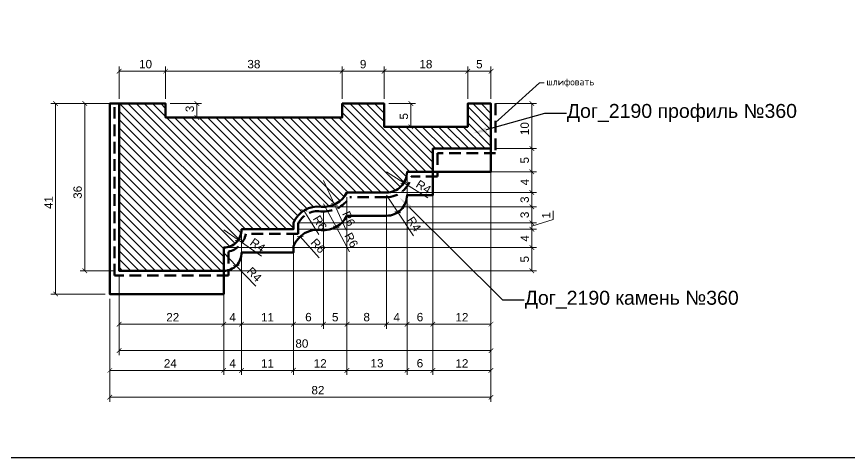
# Model space of a CAD drawing. Header units: millimetres. Extents: x 305 to 875, y -9648 to -9268.
# Drawn here: x 516.3 to 695.5, y -9648.1 to -9553.2 of the extents above; entities that cross this region are included whole.
import ezdxf
from ezdxf import colors
from ezdxf.entities.mleader import LeaderData, LeaderLine
from ezdxf.math import Vec2, Vec3

# ---------------------------------------------------------------- set-up
doc = ezdxf.new("R2010")
doc.units = ezdxf.units.MM
doc.linetypes.add('HIDDEN', pattern=[0.375, 0.25, -0.125])
doc.layers.add('Outside panel', color=7, linetype='Continuous', lineweight=18, true_color=0x7f5e57)
for name, color, linetype, lineweight in [('линия 15', 7, 'Continuous', 15), ('линия 50', 1, 'Continuous', 100), ('служебный слой РАЗМЕРЫ', 7, 'Continuous', 9)]:
    doc.layers.add(name, color=color, linetype=linetype, lineweight=lineweight)
doc.styles.get("Standard").update_dxf_attribs({"font": 'arial.ttf'})
doc.styles.add('ЕСКД профили текст', font='isocpeur.ttf')
doc.dimstyles.new('M_1', dxfattribs={"dimtxt": 1.8, "dimasz": 1, "dimexe": 1, "dimexo": 1, "dimgap": 0.6, "dimtad": 1, "dimdec": 0, "dimdsep": 46, "dimtxsty": 'Standard', "dimblk": 'ARCHTICK', "dimcen": -5, "dimclrd": 7, "dimclre": 7, "dimclrt": 7, "dimadec": 0, "dimazin": 0, "dimtfac": 1, "dimtdec": 0, "dimtmove": 0, "dimatfit": 3, "dimfxl": 1, "dimtolj": 1, "dimtzin": 0, "dimlwd": 5, "dimlwe": 5, "dimarcsym": 0})

# ---------------------------------------------------------------- blocks, each defined once
blk = doc.blocks.new('_ArchTick')
at = {"color": 0, "linetype": 'ByBlock', "const_width": 0.15}
blk.add_lwpolyline([(-0.5, -0.5), (0.5, 0.5)], dxfattribs=at)
blk = doc.blocks.new('*D44')
at = {"layer": 'Defpoints', "color": 0, "ltscale": 1000, "transparency": 16777216}
for p in [(618.38, -9586.61), (536.38, -9612.91), (618.38, -9635.13)]:
    blk.add_point(p, dxfattribs=at)
at = {"layer": 'линия 15', "color": 7, "lineweight": 5, "ltscale": 1000, "transparency": 16777216}
for p, q in [((618.38, -9587.61), (618.38, -9636.13)), ((536.38, -9613.91), (536.38, -9636.13)), ((536.38, -9635.13), (618.38, -9635.13))]:
    blk.add_line(p, q, dxfattribs=at)
at = {"layer": 'линия 15', "color": 7, "lineweight": 5, "ltscale": 1000, "transparency": 16777216, "rotation": 180}
blk.add_blockref('_ArchTick', (536.38, -9635.13), dxfattribs=at)
at = {"layer": 'линия 15', "color": 7, "lineweight": 5, "ltscale": 1000, "transparency": 16777216}
blk.add_blockref('_ArchTick', (618.38, -9635.13), dxfattribs=at)
at = {"layer": 'линия 15', "color": 7, "ltscale": 1000, "transparency": 16777216, "insert": (581.15, -9633.61), "char_height": 1.8, "attachment_point": 5}
blk.add_mtext('\\A1;82', dxfattribs=at)
blk = doc.blocks.new('*D42')
at = {"layer": 'Defpoints', "color": 0, "ltscale": 1000, "transparency": 16777216}
for p in [(600.32, -9591.61), (605.88, -9591.61), (605.88, -9629.33)]:
    blk.add_point(p, dxfattribs=at)
at = {"layer": 'линия 15', "color": 7, "lineweight": 5, "ltscale": 1000, "transparency": 16777216}
for p, q in [((600.32, -9592.61), (600.32, -9630.33)), ((605.88, -9592.61), (605.88, -9630.33)), ((600.32, -9629.33), (605.88, -9629.33))]:
    blk.add_line(p, q, dxfattribs=at)
at = {"layer": 'линия 15', "color": 7, "lineweight": 5, "ltscale": 1000, "transparency": 16777216, "rotation": 180}
blk.add_blockref('_ArchTick', (600.32, -9629.33), dxfattribs=at)
at = {"layer": 'линия 15', "color": 7, "lineweight": 5, "ltscale": 1000, "transparency": 16777216}
blk.add_blockref('_ArchTick', (605.88, -9629.33), dxfattribs=at)
at = {"layer": 'линия 15', "color": 7, "ltscale": 1000, "transparency": 16777216, "insert": (603.1, -9627.81), "char_height": 1.8, "attachment_point": 5}
blk.add_mtext('\\A1;6', dxfattribs=at)
blk = doc.blocks.new('*D41')
at = {"layer": 'Defpoints', "color": 0, "ltscale": 1000, "transparency": 16777216}
for p in [(600.32, -9591.61), (587.4, -9596.06), (600.32, -9629.33)]:
    blk.add_point(p, dxfattribs=at)
at = {"layer": 'линия 15', "color": 7, "lineweight": 5, "ltscale": 1000, "transparency": 16777216}
for p, q in [((600.32, -9592.61), (600.32, -9630.33)), ((587.4, -9597.06), (587.4, -9630.33)), ((587.4, -9629.33), (600.32, -9629.33))]:
    blk.add_line(p, q, dxfattribs=at)
at = {"layer": 'линия 15', "color": 7, "lineweight": 5, "ltscale": 1000, "transparency": 16777216, "rotation": 180}
blk.add_blockref('_ArchTick', (587.4, -9629.33), dxfattribs=at)
at = {"layer": 'линия 15', "color": 7, "lineweight": 5, "ltscale": 1000, "transparency": 16777216}
blk.add_blockref('_ArchTick', (600.32, -9629.33), dxfattribs=at)
at = {"layer": 'линия 15', "color": 7, "ltscale": 1000, "transparency": 16777216, "insert": (593.86, -9627.81), "char_height": 1.8, "attachment_point": 5}
blk.add_mtext('\\A1;13', dxfattribs=at)
blk = doc.blocks.new('*D37')
at = {"layer": 'Defpoints', "color": 0, "ltscale": 1000, "transparency": 16777216}
for p in [(536.38, -9612.91), (560.88, -9612.91), (560.88, -9629.33)]:
    blk.add_point(p, dxfattribs=at)
at = {"layer": 'линия 15', "color": 7, "lineweight": 5, "ltscale": 1000, "transparency": 16777216}
for p, q in [((536.38, -9613.91), (536.38, -9630.33)), ((560.88, -9613.91), (560.88, -9630.33)), ((536.38, -9629.33), (560.88, -9629.33))]:
    blk.add_line(p, q, dxfattribs=at)
at = {"layer": 'линия 15', "color": 7, "lineweight": 5, "ltscale": 1000, "transparency": 16777216, "rotation": 180}
blk.add_blockref('_ArchTick', (536.38, -9629.33), dxfattribs=at)
at = {"layer": 'линия 15', "color": 7, "lineweight": 5, "ltscale": 1000, "transparency": 16777216}
blk.add_blockref('_ArchTick', (560.88, -9629.33), dxfattribs=at)
at = {"layer": 'линия 15', "color": 7, "ltscale": 1000, "transparency": 16777216, "insert": (549.4, -9627.83), "char_height": 1.8, "attachment_point": 5}
blk.add_mtext('\\A1;24', dxfattribs=at)
blk = doc.blocks.new('*D36')
at = {"layer": 'Defpoints', "color": 0, "ltscale": 1000, "transparency": 16777216}
for p in [(524.72, -9571.91), (536.38, -9571.91), (536.38, -9612.91)]:
    blk.add_point(p, dxfattribs=at)
at = {"layer": 'линия 15', "color": 7, "lineweight": 5, "ltscale": 1000, "transparency": 16777216}
for p, q in [((535.38, -9571.91), (523.72, -9571.91)), ((524.72, -9612.91), (524.72, -9571.91)), ((535.38, -9612.91), (523.72, -9612.91))]:
    blk.add_line(p, q, dxfattribs=at)
for p, rotation in [((524.72, -9571.91), 90), ((524.72, -9612.91), 270)]:
    blk.add_blockref('_ArchTick', p, dxfattribs=dict(at, rotation=rotation))
at = {"layer": 'линия 15', "color": 7, "ltscale": 1000, "transparency": 16777216, "insert": (523.22, -9593.21), "char_height": 1.8, "attachment_point": 5, "rotation": 90}
blk.add_mtext('\\A1;41', dxfattribs=at)
blk = doc.blocks.new('*D35')
at = {"layer": 'Defpoints', "color": 0, "ltscale": 1000, "transparency": 16777216}
for p in [(595.88, -9591.61), (598.34, -9595.31)]:
    blk.add_point(p, dxfattribs=at)
at = {"layer": 'линия 15', "color": 7, "lineweight": 5, "ltscale": 1000, "transparency": 16777216}
for p in [(595.88, -9591.61), (601.73, -9600.38)]:
    blk.add_line(p, (598.34, -9595.31), dxfattribs=at)
at = {"layer": 'линия 15', "color": 7, "lineweight": 5, "ltscale": 1000, "transparency": 16777216, "rotation": 123.7031538601808}
blk.add_blockref('_ArchTick', (598.34, -9595.31), dxfattribs=at)
at = {"layer": 'линия 15', "color": 7, "ltscale": 1000, "transparency": 16777216, "insert": (601.84, -9597.84), "char_height": 1.8, "attachment_point": 5, "rotation": 303.7032}
blk.add_mtext('\\A1;R4', dxfattribs=at)
blk = doc.blocks.new('*D34')
at = {"layer": 'Defpoints', "color": 0, "ltscale": 1000, "transparency": 16777216}
for p in [(582.34, -9593.46), (585.06, -9598.46)]:
    blk.add_point(p, dxfattribs=at)
at = {"layer": 'линия 15', "color": 7, "lineweight": 5, "ltscale": 1000, "transparency": 16777216}
for p in [(582.34, -9593.46), (587.97, -9603.82)]:
    blk.add_line(p, (585.06, -9598.46), dxfattribs=at)
at = {"layer": 'линия 15', "color": 7, "lineweight": 5, "ltscale": 1000, "transparency": 16777216, "rotation": 118.5357591680476}
blk.add_blockref('_ArchTick', (585.06, -9598.46), dxfattribs=at)
at = {"layer": 'линия 15', "color": 7, "ltscale": 1000, "transparency": 16777216, "insert": (588.33, -9601.29), "char_height": 1.8, "attachment_point": 5, "rotation": 298.5358}
blk.add_mtext('\\A1;R6', dxfattribs=at)
blk = doc.blocks.new('*D33')
at = {"layer": 'Defpoints', "color": 0, "ltscale": 1000, "transparency": 16777216}
for p in [(577.34, -9600.52), (581.1, -9604.71)]:
    blk.add_point(p, dxfattribs=at)
at = {"layer": 'линия 15', "color": 7, "lineweight": 5, "ltscale": 1000, "transparency": 16777216}
blk.add_line((581.43, -9605.08), (577.34, -9600.52), dxfattribs=at)
at = {"layer": 'линия 15', "color": 7, "lineweight": 5, "ltscale": 1000, "transparency": 16777216, "rotation": 131.8645097653763}
blk.add_blockref('_ArchTick', (577.34, -9600.52), dxfattribs=at)
at = {"layer": 'линия 15', "color": 7, "ltscale": 1000, "transparency": 16777216, "insert": (581.19, -9602.54), "char_height": 1.8, "attachment_point": 5, "rotation": 311.8645}
blk.add_mtext('\\A1;R6', dxfattribs=at)
blk = doc.blocks.new('*D32')
at = {"layer": 'Defpoints', "color": 0, "ltscale": 1000, "transparency": 16777216}
for p in [(560.88, -9604.06), (563.56, -9606.82)]:
    blk.add_point(p, dxfattribs=at)
at = {"layer": 'линия 15', "color": 7, "lineweight": 5, "ltscale": 1000, "transparency": 16777216}
for p in [(560.88, -9604.06), (567.81, -9611.18)]:
    blk.add_line(p, (563.56, -9606.82), dxfattribs=at)
at = {"layer": 'линия 15', "color": 7, "lineweight": 5, "ltscale": 1000, "transparency": 16777216, "rotation": 134.2147594682213}
blk.add_blockref('_ArchTick', (563.56, -9606.82), dxfattribs=at)
at = {"layer": 'линия 15', "color": 7, "ltscale": 1000, "transparency": 16777216, "insert": (567.46, -9608.67), "char_height": 1.8, "attachment_point": 5, "rotation": 314.2148}
blk.add_mtext('\\A1;R4', dxfattribs=at)
blk = doc.blocks.new('*D31')
at = {"layer": 'Defpoints', "color": 0, "ltscale": 1000, "transparency": 16777216}
for p in [(560.88, -9599.06), (564.02, -9601.27)]:
    blk.add_point(p, dxfattribs=at)
at = {"layer": 'линия 15', "color": 7, "lineweight": 5, "ltscale": 1000, "transparency": 16777216}
for p in [(560.88, -9599.06), (569, -9604.78)]:
    blk.add_line(p, (564.02, -9601.27), dxfattribs=at)
at = {"layer": 'линия 15', "color": 7, "lineweight": 5, "ltscale": 1000, "transparency": 16777216, "rotation": 144.8402471322582}
blk.add_blockref('_ArchTick', (564.02, -9601.27), dxfattribs=at)
at = {"layer": 'линия 15', "color": 7, "ltscale": 1000, "transparency": 16777216, "insert": (568.19, -9602.38), "char_height": 1.8, "attachment_point": 5, "rotation": 324.8402}
blk.add_mtext('\\A1;R4', dxfattribs=at)
blk = doc.blocks.new('*D30')
at = {"layer": 'Defpoints', "color": 0, "ltscale": 1000, "transparency": 16777216}
for p in [(578.15, -9594.91), (581.1, -9599.71)]:
    blk.add_point(p, dxfattribs=at)
at = {"layer": 'линия 15', "color": 7, "lineweight": 5, "ltscale": 1000, "transparency": 16777216}
blk.add_line((581.36, -9600.13), (578.15, -9594.91), dxfattribs=at)
at = {"layer": 'линия 15', "color": 7, "lineweight": 5, "ltscale": 1000, "transparency": 16777216, "rotation": 121.5177570222338}
blk.add_blockref('_ArchTick', (578.15, -9594.91), dxfattribs=at)
at = {"layer": 'линия 15', "color": 7, "ltscale": 1000, "transparency": 16777216, "insert": (581.58, -9597.59), "char_height": 1.8, "attachment_point": 5, "rotation": 301.5178}
blk.add_mtext('\\A1;R6', dxfattribs=at)
blk = doc.blocks.new('*D29')
at = {"layer": 'Defpoints', "color": 0, "ltscale": 1000, "transparency": 16777216}
for p in [(582.34, -9588.46), (584.7, -9593.63)]:
    blk.add_point(p, dxfattribs=at)
at = {"layer": 'линия 15', "color": 7, "lineweight": 5, "ltscale": 1000, "transparency": 16777216}
for p in [(582.34, -9588.46), (587.23, -9599.19)]:
    blk.add_line(p, (584.7, -9593.63), dxfattribs=at)
at = {"layer": 'линия 15', "color": 7, "lineweight": 5, "ltscale": 1000, "transparency": 16777216, "rotation": 114.5246545979507}
blk.add_blockref('_ArchTick', (584.7, -9593.63), dxfattribs=at)
at = {"layer": 'линия 15', "color": 7, "ltscale": 1000, "transparency": 16777216, "insert": (587.76, -9596.69), "char_height": 1.8, "attachment_point": 5, "rotation": 294.5247}
blk.add_mtext('\\A1;R6', dxfattribs=at)
blk = doc.blocks.new('*D28')
at = {"layer": 'Defpoints', "color": 0, "ltscale": 1000, "transparency": 16777216}
for p in [(595.88, -9586.61), (599.65, -9588.97)]:
    blk.add_point(p, dxfattribs=at)
at = {"layer": 'линия 15', "color": 7, "lineweight": 5, "ltscale": 1000, "transparency": 16777216}
for p in [(595.88, -9586.61), (604.82, -9592.2)]:
    blk.add_line(p, (599.65, -9588.97), dxfattribs=at)
at = {"layer": 'линия 15', "color": 7, "lineweight": 5, "ltscale": 1000, "transparency": 16777216, "rotation": 147.984641309986}
blk.add_blockref('_ArchTick', (599.65, -9588.97), dxfattribs=at)
at = {"layer": 'линия 15', "color": 7, "ltscale": 1000, "transparency": 16777216, "insert": (603.88, -9589.84), "char_height": 1.8, "attachment_point": 5, "rotation": 327.9846}
blk.add_mtext('\\A1;R4', dxfattribs=at)
blk = doc.blocks.new('*D27')
at = {"layer": 'Defpoints', "color": 0, "ltscale": 1000, "transparency": 16777216}
for p in [(618.38, -9581.61), (538.38, -9607.91), (618.38, -9625.09)]:
    blk.add_point(p, dxfattribs=at)
at = {"layer": 'линия 15', "color": 7, "lineweight": 5, "ltscale": 1000, "transparency": 16777216}
for p, q in [((618.38, -9582.61), (618.38, -9626.09)), ((538.38, -9608.91), (538.38, -9626.09)), ((538.38, -9625.09), (618.38, -9625.09))]:
    blk.add_line(p, q, dxfattribs=at)
at = {"layer": 'линия 15', "color": 7, "lineweight": 5, "ltscale": 1000, "transparency": 16777216, "rotation": 180}
blk.add_blockref('_ArchTick', (538.38, -9625.09), dxfattribs=at)
at = {"layer": 'линия 15', "color": 7, "lineweight": 5, "ltscale": 1000, "transparency": 16777216}
blk.add_blockref('_ArchTick', (618.38, -9625.09), dxfattribs=at)
at = {"layer": 'линия 15', "color": 7, "ltscale": 1000, "transparency": 16777216, "insert": (577.7, -9623.57), "char_height": 1.8, "attachment_point": 5}
blk.add_mtext('\\A1;80', dxfattribs=at)
blk = doc.blocks.new('*D25')
at = {"layer": 'Defpoints', "color": 0, "ltscale": 1000, "transparency": 16777216}
for p in [(600.32, -9586.61), (605.88, -9586.61), (605.88, -9619.4)]:
    blk.add_point(p, dxfattribs=at)
at = {"layer": 'линия 15', "color": 7, "lineweight": 5, "ltscale": 1000, "transparency": 16777216}
for p, q in [((600.32, -9587.61), (600.32, -9620.4)), ((605.88, -9587.61), (605.88, -9620.4)), ((600.32, -9619.4), (605.88, -9619.4))]:
    blk.add_line(p, q, dxfattribs=at)
at = {"layer": 'линия 15', "color": 7, "lineweight": 5, "ltscale": 1000, "transparency": 16777216, "rotation": 180}
blk.add_blockref('_ArchTick', (600.32, -9619.4), dxfattribs=at)
at = {"layer": 'линия 15', "color": 7, "lineweight": 5, "ltscale": 1000, "transparency": 16777216}
blk.add_blockref('_ArchTick', (605.88, -9619.4), dxfattribs=at)
at = {"layer": 'линия 15', "color": 7, "ltscale": 1000, "transparency": 16777216, "insert": (603.1, -9617.88), "char_height": 1.8, "attachment_point": 5}
blk.add_mtext('\\A1;6', dxfattribs=at)
blk = doc.blocks.new('*D23')
at = {"layer": 'Defpoints', "color": 0, "ltscale": 1000, "transparency": 16777216}
for p in [(587.4, -9591.06), (595.88, -9591.06), (595.88, -9619.4)]:
    blk.add_point(p, dxfattribs=at)
at = {"layer": 'линия 15', "color": 7, "lineweight": 5, "ltscale": 1000, "transparency": 16777216}
for p, q in [((587.4, -9592.06), (587.4, -9620.4)), ((595.88, -9592.06), (595.88, -9620.4)), ((587.4, -9619.4), (595.88, -9619.4))]:
    blk.add_line(p, q, dxfattribs=at)
at = {"layer": 'линия 15', "color": 7, "lineweight": 5, "ltscale": 1000, "transparency": 16777216, "rotation": 180}
blk.add_blockref('_ArchTick', (587.4, -9619.4), dxfattribs=at)
at = {"layer": 'линия 15', "color": 7, "lineweight": 5, "ltscale": 1000, "transparency": 16777216}
blk.add_blockref('_ArchTick', (595.88, -9619.4), dxfattribs=at)
at = {"layer": 'линия 15', "color": 7, "ltscale": 1000, "transparency": 16777216, "insert": (591.64, -9617.88), "char_height": 1.8, "attachment_point": 5}
blk.add_mtext('\\A1;8', dxfattribs=at)
blk = doc.blocks.new('*D21')
at = {"layer": 'Defpoints', "color": 0, "ltscale": 1000, "transparency": 16777216}
for p in [(582.34, -9594.15), (575.88, -9598.97), (582.34, -9619.4)]:
    blk.add_point(p, dxfattribs=at)
at = {"layer": 'линия 15', "color": 7, "lineweight": 5, "ltscale": 1000, "transparency": 16777216}
for p, q in [((582.34, -9595.15), (582.34, -9620.4)), ((575.88, -9599.97), (575.88, -9620.4)), ((575.88, -9619.4), (582.34, -9619.4))]:
    blk.add_line(p, q, dxfattribs=at)
at = {"layer": 'линия 15', "color": 7, "lineweight": 5, "ltscale": 1000, "transparency": 16777216, "rotation": 180}
blk.add_blockref('_ArchTick', (575.88, -9619.4), dxfattribs=at)
at = {"layer": 'линия 15', "color": 7, "lineweight": 5, "ltscale": 1000, "transparency": 16777216}
blk.add_blockref('_ArchTick', (582.34, -9619.4), dxfattribs=at)
at = {"layer": 'линия 15', "color": 7, "ltscale": 1000, "transparency": 16777216, "insert": (579.11, -9617.88), "char_height": 1.8, "attachment_point": 5}
blk.add_mtext('\\A1;6', dxfattribs=at)
blk = doc.blocks.new('*D18')
at = {"layer": 'Defpoints', "color": 0, "ltscale": 1000, "transparency": 16777216}
for p in [(538.38, -9607.91), (560.88, -9607.91), (560.88, -9619.4)]:
    blk.add_point(p, dxfattribs=at)
at = {"layer": 'линия 15', "color": 7, "lineweight": 5, "ltscale": 1000, "transparency": 16777216}
for p, q in [((538.38, -9608.91), (538.38, -9620.4)), ((560.88, -9608.91), (560.88, -9620.4)), ((538.38, -9619.4), (560.88, -9619.4))]:
    blk.add_line(p, q, dxfattribs=at)
at = {"layer": 'линия 15', "color": 7, "lineweight": 5, "ltscale": 1000, "transparency": 16777216, "rotation": 180}
blk.add_blockref('_ArchTick', (538.38, -9619.4), dxfattribs=at)
at = {"layer": 'линия 15', "color": 7, "lineweight": 5, "ltscale": 1000, "transparency": 16777216}
blk.add_blockref('_ArchTick', (560.88, -9619.4), dxfattribs=at)
at = {"layer": 'линия 15', "color": 7, "ltscale": 1000, "transparency": 16777216, "insert": (549.92, -9617.9), "char_height": 1.8, "attachment_point": 5}
blk.add_mtext('\\A1;22', dxfattribs=at)
blk = doc.blocks.new('*D17')
at = {"layer": 'Defpoints', "color": 0, "ltscale": 1000, "transparency": 16777216}
for p in [(560.88, -9602.91), (560.88, -9607.91), (627.16, -9607.91)]:
    blk.add_point(p, dxfattribs=at)
at = {"layer": 'линия 15', "color": 7, "lineweight": 5, "ltscale": 1000, "transparency": 16777216}
for p, q in [((561.88, -9602.91), (628.16, -9602.91)), ((627.16, -9602.91), (627.16, -9607.91)), ((561.88, -9607.91), (628.16, -9607.91))]:
    blk.add_line(p, q, dxfattribs=at)
for p, rotation in [((627.16, -9602.91), 90), ((627.16, -9607.91), 270)]:
    blk.add_blockref('_ArchTick', p, dxfattribs=dict(at, rotation=rotation))
at = {"layer": 'линия 15', "color": 7, "ltscale": 1000, "transparency": 16777216, "insert": (625.64, -9605.41), "char_height": 1.8, "attachment_point": 5, "rotation": 90}
blk.add_mtext('\\A1;5', dxfattribs=at)
blk = doc.blocks.new('*D16')
at = {"layer": 'Defpoints', "color": 0, "ltscale": 1000, "transparency": 16777216}
for p in [(575.88, -9598.97), (560.88, -9602.91), (627.16, -9602.91)]:
    blk.add_point(p, dxfattribs=at)
at = {"layer": 'линия 15', "color": 7, "lineweight": 5, "ltscale": 1000, "transparency": 16777216}
for p, q in [((576.88, -9598.97), (628.16, -9598.97)), ((627.16, -9598.97), (627.16, -9602.91)), ((561.88, -9602.91), (628.16, -9602.91))]:
    blk.add_line(p, q, dxfattribs=at)
for p, rotation in [((627.16, -9598.97), 90), ((627.16, -9602.91), 270)]:
    blk.add_blockref('_ArchTick', p, dxfattribs=dict(at, rotation=rotation))
at = {"layer": 'линия 15', "color": 7, "ltscale": 1000, "transparency": 16777216, "insert": (625.66, -9600.94), "char_height": 1.8, "attachment_point": 5, "rotation": 90}
blk.add_mtext('\\A1;4', dxfattribs=at)
blk = doc.blocks.new('*D15')
at = {"layer": 'Defpoints', "color": 0, "ltscale": 1000, "transparency": 16777216}
for p in [(575.88, -9597.59), (575.88, -9598.97), (627.16, -9598.97)]:
    blk.add_point(p, dxfattribs=at)
at = {"layer": 'линия 15', "color": 7, "lineweight": 5, "ltscale": 1000, "transparency": 16777216}
for p, q in [((631.77, -9596.9), (631.77, -9595.03)), ((576.88, -9597.59), (628.16, -9597.59)), ((627.16, -9598.28), (631.77, -9596.9)), ((627.16, -9597.59), (627.16, -9598.97)), ((576.88, -9598.97), (628.16, -9598.97))]:
    blk.add_line(p, q, dxfattribs=at)
for p, rotation in [((627.16, -9597.59), 90), ((627.16, -9598.97), 270)]:
    blk.add_blockref('_ArchTick', p, dxfattribs=dict(at, rotation=rotation))
at = {"layer": 'линия 15', "color": 7, "ltscale": 1000, "transparency": 16777216, "insert": (630.26, -9595.97), "char_height": 1.8, "attachment_point": 5, "rotation": 90}
blk.add_mtext('\\A1;1', dxfattribs=at)
blk = doc.blocks.new('*D14')
at = {"layer": 'Defpoints', "color": 0, "ltscale": 1000, "transparency": 16777216}
for p in [(582.34, -9594.15), (575.88, -9597.59), (627.16, -9597.59)]:
    blk.add_point(p, dxfattribs=at)
at = {"layer": 'линия 15', "color": 7, "lineweight": 5, "ltscale": 1000, "transparency": 16777216}
for p, q in [((583.34, -9594.15), (628.16, -9594.15)), ((627.16, -9594.15), (627.16, -9597.59)), ((576.88, -9597.59), (628.16, -9597.59))]:
    blk.add_line(p, q, dxfattribs=at)
for p, rotation in [((627.16, -9594.15), 90), ((627.16, -9597.59), 270)]:
    blk.add_blockref('_ArchTick', p, dxfattribs=dict(at, rotation=rotation))
at = {"layer": 'линия 15', "color": 7, "ltscale": 1000, "transparency": 16777216, "insert": (625.64, -9595.87), "char_height": 1.8, "attachment_point": 5, "rotation": 90}
blk.add_mtext('\\A1;3', dxfattribs=at)
blk = doc.blocks.new('*D13')
at = {"layer": 'Defpoints', "color": 0, "ltscale": 1000, "transparency": 16777216}
for p in [(595.88, -9591.06), (582.34, -9594.15), (627.16, -9594.15)]:
    blk.add_point(p, dxfattribs=at)
at = {"layer": 'линия 15', "color": 7, "lineweight": 5, "ltscale": 1000, "transparency": 16777216}
for p, q in [((596.88, -9591.06), (628.16, -9591.06)), ((627.16, -9591.06), (627.16, -9594.15)), ((583.34, -9594.15), (628.16, -9594.15))]:
    blk.add_line(p, q, dxfattribs=at)
for p, rotation in [((627.16, -9591.06), 90), ((627.16, -9594.15), 270)]:
    blk.add_blockref('_ArchTick', p, dxfattribs=dict(at, rotation=rotation))
at = {"layer": 'линия 15', "color": 7, "ltscale": 1000, "transparency": 16777216, "insert": (625.64, -9592.6), "char_height": 1.8, "attachment_point": 5, "rotation": 90}
blk.add_mtext('\\A1;3', dxfattribs=at)
blk = doc.blocks.new('*D12')
at = {"layer": 'Defpoints', "color": 0, "ltscale": 1000, "transparency": 16777216}
for p in [(605.88, -9586.61), (595.88, -9591.06), (627.16, -9591.06)]:
    blk.add_point(p, dxfattribs=at)
at = {"layer": 'линия 15', "color": 7, "lineweight": 5, "ltscale": 1000, "transparency": 16777216}
for p, q in [((606.88, -9586.61), (628.16, -9586.61)), ((627.16, -9586.61), (627.16, -9591.06)), ((596.88, -9591.06), (628.16, -9591.06))]:
    blk.add_line(p, q, dxfattribs=at)
for p, rotation in [((627.16, -9586.61), 90), ((627.16, -9591.06), 270)]:
    blk.add_blockref('_ArchTick', p, dxfattribs=dict(at, rotation=rotation))
at = {"layer": 'линия 15', "color": 7, "ltscale": 1000, "transparency": 16777216, "insert": (625.66, -9588.83), "char_height": 1.8, "attachment_point": 5, "rotation": 90}
blk.add_mtext('\\A1;4', dxfattribs=at)
blk = doc.blocks.new('*D11')
at = {"layer": 'Defpoints', "color": 0, "ltscale": 1000, "transparency": 16777216}
for p in [(618.38, -9581.61), (605.88, -9586.61), (627.16, -9586.61)]:
    blk.add_point(p, dxfattribs=at)
at = {"layer": 'линия 15', "color": 7, "lineweight": 5, "ltscale": 1000, "transparency": 16777216}
for p, q in [((619.38, -9581.61), (628.16, -9581.61)), ((627.16, -9581.61), (627.16, -9586.61)), ((606.88, -9586.61), (628.16, -9586.61))]:
    blk.add_line(p, q, dxfattribs=at)
for p, rotation in [((627.16, -9581.61), 90), ((627.16, -9586.61), 270)]:
    blk.add_blockref('_ArchTick', p, dxfattribs=dict(at, rotation=rotation))
at = {"layer": 'линия 15', "color": 7, "ltscale": 1000, "transparency": 16777216, "insert": (625.64, -9584.11), "char_height": 1.8, "attachment_point": 5, "rotation": 90}
blk.add_mtext('\\A1;5', dxfattribs=at)
blk = doc.blocks.new('*D10')
at = {"layer": 'Defpoints', "color": 0, "ltscale": 1000, "transparency": 16777216}
for p in [(618.38, -9571.91), (618.38, -9581.61), (627.16, -9581.61)]:
    blk.add_point(p, dxfattribs=at)
at = {"layer": 'линия 15', "color": 7, "lineweight": 5, "ltscale": 1000, "transparency": 16777216}
for p, q in [((619.38, -9571.91), (628.16, -9571.91)), ((627.16, -9571.91), (627.16, -9581.61)), ((619.38, -9581.61), (628.16, -9581.61))]:
    blk.add_line(p, q, dxfattribs=at)
for p, rotation in [((627.16, -9571.91), 90), ((627.16, -9581.61), 270)]:
    blk.add_blockref('_ArchTick', p, dxfattribs=dict(at, rotation=rotation))
at = {"layer": 'линия 15', "color": 7, "ltscale": 1000, "transparency": 16777216, "insert": (625.64, -9577.31), "char_height": 1.8, "attachment_point": 5, "rotation": 90}
blk.add_mtext('\\A1;10', dxfattribs=at)
blk = doc.blocks.new('*D9')
at = {"layer": 'Defpoints', "color": 0, "ltscale": 1000, "transparency": 16777216}
for p in [(548.38, -9571.91), (548.38, -9574.91), (555.11, -9574.91)]:
    blk.add_point(p, dxfattribs=at)
at = {"layer": 'линия 15', "color": 7, "lineweight": 5, "ltscale": 1000, "transparency": 16777216}
for p, q in [((549.38, -9571.91), (556.11, -9571.91)), ((555.11, -9571.91), (555.11, -9574.91)), ((549.38, -9574.91), (556.11, -9574.91))]:
    blk.add_line(p, q, dxfattribs=at)
for p, rotation in [((555.11, -9571.91), 90), ((555.11, -9574.91), 270)]:
    blk.add_blockref('_ArchTick', p, dxfattribs=dict(at, rotation=rotation))
at = {"layer": 'линия 15', "color": 7, "ltscale": 1000, "transparency": 16777216, "insert": (553.59, -9573.06), "char_height": 1.8, "attachment_point": 5, "rotation": 90}
blk.add_mtext('\\A1;3', dxfattribs=at)
blk = doc.blocks.new('*D8')
at = {"layer": 'Defpoints', "color": 0, "ltscale": 1000, "transparency": 16777216}
for p in [(595.38, -9571.91), (595.38, -9576.91), (601.15, -9576.91)]:
    blk.add_point(p, dxfattribs=at)
at = {"layer": 'линия 15', "color": 7, "lineweight": 5, "ltscale": 1000, "transparency": 16777216}
for p, q in [((596.38, -9571.91), (602.15, -9571.91)), ((601.15, -9571.91), (601.15, -9576.91)), ((596.38, -9576.91), (602.15, -9576.91))]:
    blk.add_line(p, q, dxfattribs=at)
for p, rotation in [((601.15, -9571.91), 90), ((601.15, -9576.91), 270)]:
    blk.add_blockref('_ArchTick', p, dxfattribs=dict(at, rotation=rotation))
at = {"layer": 'линия 15', "color": 7, "ltscale": 1000, "transparency": 16777216, "insert": (599.64, -9574.66), "char_height": 1.8, "attachment_point": 5, "rotation": 90}
blk.add_mtext('\\A1;5', dxfattribs=at)
blk = doc.blocks.new('*D7')
at = {"layer": 'Defpoints', "color": 0, "ltscale": 1000, "transparency": 16777216}
for p in [(618.38, -9564.96), (613.38, -9571.91), (618.38, -9571.91)]:
    blk.add_point(p, dxfattribs=at)
at = {"layer": 'линия 15', "color": 7, "lineweight": 5, "ltscale": 1000, "transparency": 16777216}
for p, q in [((613.38, -9570.91), (613.38, -9563.96)), ((618.38, -9570.91), (618.38, -9563.96)), ((613.38, -9564.96), (618.38, -9564.96))]:
    blk.add_line(p, q, dxfattribs=at)
at = {"layer": 'линия 15', "color": 7, "lineweight": 5, "ltscale": 1000, "transparency": 16777216, "rotation": 180}
blk.add_blockref('_ArchTick', (613.38, -9564.96), dxfattribs=at)
at = {"layer": 'линия 15', "color": 7, "lineweight": 5, "ltscale": 1000, "transparency": 16777216}
blk.add_blockref('_ArchTick', (618.38, -9564.96), dxfattribs=at)
at = {"layer": 'линия 15', "color": 7, "ltscale": 1000, "transparency": 16777216, "insert": (615.88, -9563.44), "char_height": 1.8, "attachment_point": 5}
blk.add_mtext('\\A1;5', dxfattribs=at)
blk = doc.blocks.new('*D6')
at = {"layer": 'Defpoints', "color": 0, "ltscale": 1000, "transparency": 16777216}
for p in [(613.38, -9564.96), (595.38, -9571.91), (613.38, -9571.91)]:
    blk.add_point(p, dxfattribs=at)
at = {"layer": 'линия 15', "color": 7, "lineweight": 5, "ltscale": 1000, "transparency": 16777216}
for p, q in [((595.38, -9570.91), (595.38, -9563.96)), ((613.38, -9570.91), (613.38, -9563.96)), ((595.38, -9564.96), (613.38, -9564.96))]:
    blk.add_line(p, q, dxfattribs=at)
at = {"layer": 'линия 15', "color": 7, "lineweight": 5, "ltscale": 1000, "transparency": 16777216, "rotation": 180}
blk.add_blockref('_ArchTick', (595.38, -9564.96), dxfattribs=at)
at = {"layer": 'линия 15', "color": 7, "lineweight": 5, "ltscale": 1000, "transparency": 16777216}
blk.add_blockref('_ArchTick', (613.38, -9564.96), dxfattribs=at)
at = {"layer": 'линия 15', "color": 7, "ltscale": 1000, "transparency": 16777216, "insert": (604.38, -9563.44), "char_height": 1.8, "attachment_point": 5}
blk.add_mtext('\\A1;18', dxfattribs=at)
blk = doc.blocks.new('*D5')
at = {"layer": 'Defpoints', "color": 0, "ltscale": 1000, "transparency": 16777216}
for p in [(595.38, -9564.96), (586.38, -9571.91), (595.38, -9571.91)]:
    blk.add_point(p, dxfattribs=at)
at = {"layer": 'линия 15', "color": 7, "lineweight": 5, "ltscale": 1000, "transparency": 16777216}
for p, q in [((586.38, -9570.91), (586.38, -9563.96)), ((595.38, -9570.91), (595.38, -9563.96)), ((586.38, -9564.96), (595.38, -9564.96))]:
    blk.add_line(p, q, dxfattribs=at)
at = {"layer": 'линия 15', "color": 7, "lineweight": 5, "ltscale": 1000, "transparency": 16777216, "rotation": 180}
blk.add_blockref('_ArchTick', (586.38, -9564.96), dxfattribs=at)
at = {"layer": 'линия 15', "color": 7, "lineweight": 5, "ltscale": 1000, "transparency": 16777216}
blk.add_blockref('_ArchTick', (595.38, -9564.96), dxfattribs=at)
at = {"layer": 'линия 15', "color": 7, "ltscale": 1000, "transparency": 16777216, "insert": (590.88, -9563.44), "char_height": 1.8, "attachment_point": 5}
blk.add_mtext('\\A1;9', dxfattribs=at)
blk = doc.blocks.new('*D4')
at = {"layer": 'Defpoints', "color": 0, "ltscale": 1000, "transparency": 16777216}
for p in [(586.38, -9564.96), (548.38, -9571.91), (586.38, -9571.91)]:
    blk.add_point(p, dxfattribs=at)
at = {"layer": 'линия 15', "color": 7, "lineweight": 5, "ltscale": 1000, "transparency": 16777216}
for p, q in [((548.38, -9570.91), (548.38, -9563.96)), ((586.38, -9570.91), (586.38, -9563.96)), ((548.38, -9564.96), (586.38, -9564.96))]:
    blk.add_line(p, q, dxfattribs=at)
at = {"layer": 'линия 15', "color": 7, "lineweight": 5, "ltscale": 1000, "transparency": 16777216, "rotation": 180}
blk.add_blockref('_ArchTick', (548.38, -9564.96), dxfattribs=at)
at = {"layer": 'линия 15', "color": 7, "lineweight": 5, "ltscale": 1000, "transparency": 16777216}
blk.add_blockref('_ArchTick', (586.38, -9564.96), dxfattribs=at)
at = {"layer": 'линия 15', "color": 7, "ltscale": 1000, "transparency": 16777216, "insert": (567.38, -9563.44), "char_height": 1.8, "attachment_point": 5}
blk.add_mtext('\\A1;38', dxfattribs=at)
blk = doc.blocks.new('*D3')
at = {"layer": 'Defpoints', "color": 0, "ltscale": 1000, "transparency": 16777216}
for p in [(548.38, -9564.96), (538.38, -9571.91), (548.38, -9571.91)]:
    blk.add_point(p, dxfattribs=at)
at = {"layer": 'линия 15', "color": 7, "lineweight": 5, "ltscale": 1000, "transparency": 16777216}
for p, q in [((538.38, -9570.91), (538.38, -9563.96)), ((548.38, -9570.91), (548.38, -9563.96)), ((538.38, -9564.96), (548.38, -9564.96))]:
    blk.add_line(p, q, dxfattribs=at)
at = {"layer": 'линия 15', "color": 7, "lineweight": 5, "ltscale": 1000, "transparency": 16777216, "rotation": 180}
blk.add_blockref('_ArchTick', (538.38, -9564.96), dxfattribs=at)
at = {"layer": 'линия 15', "color": 7, "lineweight": 5, "ltscale": 1000, "transparency": 16777216}
blk.add_blockref('_ArchTick', (548.38, -9564.96), dxfattribs=at)
at = {"layer": 'линия 15', "color": 7, "ltscale": 1000, "transparency": 16777216, "insert": (544.07, -9563.44), "char_height": 1.8, "attachment_point": 5}
blk.add_mtext('\\A1;10', dxfattribs=at)
blk = doc.blocks.new('*D2')
at = {"layer": 'Defpoints', "color": 0, "ltscale": 1000, "transparency": 16777216}
for p in [(538.38, -9571.91), (530.98, -9607.91), (538.38, -9607.91)]:
    blk.add_point(p, dxfattribs=at)
at = {"layer": 'линия 15', "color": 7, "lineweight": 5, "ltscale": 1000, "transparency": 16777216}
for p, q in [((537.38, -9571.91), (529.98, -9571.91)), ((530.98, -9571.91), (530.98, -9607.91)), ((537.38, -9607.91), (529.98, -9607.91))]:
    blk.add_line(p, q, dxfattribs=at)
for p, rotation in [((530.98, -9571.91), 90), ((530.98, -9607.91), 270)]:
    blk.add_blockref('_ArchTick', p, dxfattribs=dict(at, rotation=rotation))
at = {"layer": 'линия 15', "color": 7, "ltscale": 1000, "transparency": 16777216, "insert": (529.46, -9591.02), "char_height": 1.8, "attachment_point": 5, "rotation": 90}
blk.add_mtext('\\A1;36', dxfattribs=at)

msp = doc.modelspace()

# ---------------------------------------------------------------- hatches: boundary and pattern name
at = {"layer": 'Outside panel', "ltscale": 1000}
h = msp.add_hatch(dxfattribs=at)
h.set_pattern_fill('ANSI31', color=256, scale=10, angle=90)
h.set_pattern_definition([(135, (-308411.4393, 88124.5593), (-0.8838834765, -0.8838834765), [])])
h.paths.add_polyline_path([(575.88, -9597.59), (575.88, -9598.97), (564.72, -9598.97, -0.421412), (560.88, -9602.91), (560.88, -9607.91), (538.38, -9607.91), (538.38, -9571.91), (548.38, -9571.91), (548.38, -9574.91), (586.38, -9574.91), (586.38, -9571.91), (595.38, -9571.91), (595.38, -9576.91), (613.38, -9576.91), (613.38, -9571.91), (618.38, -9571.91), (618.38, -9581.61), (605.88, -9581.61), (605.88, -9586.61), (600.32, -9586.61, -0.414214), (595.88, -9591.06), (587.4, -9591.06, -0.304517), (581.86, -9594.13, 0.342596)])

# ---------------------------------------------------------------- linework, layer by layer
at = {"color": 6, "ltscale": 1000}
msp.add_lwpolyline([(304.62, -9648.05), (874.62, -9648.05), (874.62, -9268.05), (304.62, -9268.05)], close=True, dxfattribs=at)
at = {"layer": 'линия 50', "color": 7}
for points in [[(575.88, -9602.59), (575.88, -9603.97), (564.72, -9603.97, -0.421412), (560.88, -9607.91), (560.88, -9612.91), (536.38, -9612.91), (536.38, -9571.91), (548.38, -9571.91), (548.38, -9574.91), (586.38, -9574.91), (586.38, -9571.91), (595.38, -9571.91), (595.38, -9576.91), (613.38, -9576.91), (613.38, -9571.91), (618.38, -9571.91), (618.38, -9586.61), (605.88, -9586.61), (605.88, -9591.61), (600.32, -9591.61, -0.414214), (595.88, -9596.06), (587.4, -9596.06, -0.304517), (581.86, -9599.13, 0.342596)], [(575.88, -9597.59), (575.88, -9598.97), (564.72, -9598.97, -0.421412), (560.88, -9602.91), (560.88, -9607.91), (538.38, -9607.91), (538.38, -9571.91), (548.38, -9571.91), (548.38, -9574.91), (586.38, -9574.91), (586.38, -9571.91), (595.38, -9571.91), (595.38, -9576.91), (613.38, -9576.91), (613.38, -9571.91), (618.38, -9571.91), (618.38, -9581.61), (605.88, -9581.61), (605.88, -9586.61), (600.32, -9586.61, -0.414214), (595.88, -9591.06), (587.4, -9591.06, -0.304517), (581.86, -9594.13, 0.342596)]]:
    msp.add_lwpolyline(points, format="xyb", close=True, dxfattribs=at)
at = {"layer": 'линия 50', "color": 1, "linetype": 'HIDDEN', "ltscale": 10, "true_color": 0xff0909}
msp.add_lwpolyline([(619.38, -9571.91), (619.38, -9582.61), (606.88, -9582.61), (606.88, -9587.61), (601.23, -9587.61, -0.361117), (595.88, -9592.06), (587.98, -9592.06, -0.28015), (581.75, -9595.12, 0.332793), (576.88, -9597.8), (576.88, -9599.97), (565.64, -9599.97, -0.302467), (561.88, -9603.8), (561.88, -9608.91), (537.38, -9608.91), (537.38, -9571.91)], format="xyb", dxfattribs=at)

# ---------------------------------------------------------------- dimensions: what is measured, and where the dimension line sits
at = {"layer": 'линия 15', "color": 7, "ltscale": 1000}
for base, p1, p2, picture, middle in [((548.38, -9564.96), (538.38, -9571.91), (548.38, -9571.91), '*D3', (544.07, -9564.96)), ((618.38, -9625.09), (538.38, -9607.91), (618.38, -9581.61), '*D27', (577.7, -9625.09)), ((618.38, -9635.13), (536.38, -9612.91), (618.38, -9586.61), '*D44', (581.15, -9635.13)), ((560.8771404, -9619.39978855), (538.3771404, -9607.90547349), (560.8771404, -9607.90547349), '*D18', (549.91944673, -9619.39978855)), ((560.8771404, -9629.33002851), (536.3771404, -9612.90547349), (560.8771404, -9612.90547349), '*D37', (549.39796386, -9629.33002851))]:
    dim = msp.add_linear_dim(base=base, p1=p1, p2=p2, dimstyle='M_1', dxfattribs=at)
    dim.commit()
    dim.dimension.update_dxf_attribs({"geometry": picture, "text_midpoint": middle, "dimtype": 128})
for base, p1, p2, picture, middle in [((586.38, -9564.96), (548.38, -9571.91), (586.38, -9571.91), '*D4', (567.38, -9563.44)), ((595.38, -9564.96), (586.38, -9571.91), (595.38, -9571.91), '*D5', (590.88, -9563.44)), ((613.38, -9564.96), (595.38, -9571.91), (613.38, -9571.91), '*D6', (604.38, -9563.44)), ((618.38, -9564.96), (613.38, -9571.91), (618.38, -9571.91), '*D7', (615.88, -9563.44)), ((605.88, -9619.4), (600.32, -9586.61), (605.88, -9586.61), '*D25', (603.1, -9617.88)), ((595.88, -9619.4), (587.4, -9591.06), (595.88, -9591.06), '*D23', (591.64, -9617.88)), ((600.32, -9629.33), (587.4, -9596.06), (600.32, -9591.61), '*D41', (593.86, -9627.81)), ((605.88, -9629.33), (600.32, -9591.61), (605.88, -9591.61), '*D42', (603.1, -9627.81)), ((582.34, -9619.4), (575.88, -9598.97), (582.34, -9594.15), '*D21', (579.11, -9617.88))]:
    dim = msp.add_linear_dim(base=base, p1=p1, p2=p2, dimstyle='M_1', dxfattribs=at)
    dim.commit()
    dim.dimension.update_dxf_attribs({"geometry": picture, "text_midpoint": middle})
for base, p1, p2, picture, middle in [((524.72, -9571.91), (536.38, -9612.91), (536.38, -9571.91), '*D36', (524.72, -9593.21)), ((530.98, -9607.91), (538.38, -9571.91), (538.38, -9607.91), '*D2', (530.98, -9591.02)), ((555.11, -9574.91), (548.38, -9571.91), (548.38, -9574.91), '*D9', (555.11, -9573.06)), ((601.15, -9576.91), (595.38, -9571.91), (595.38, -9576.91), '*D8', (601.15, -9574.66)), ((627.16, -9581.61), (618.38, -9571.91), (618.38, -9581.61), '*D10', (627.16, -9577.31))]:
    dim = msp.add_linear_dim(base=base, p1=p1, p2=p2, angle=90, dimstyle='M_1', dxfattribs=at)
    dim.commit()
    dim.dimension.update_dxf_attribs({"geometry": picture, "text_midpoint": middle, "dimtype": 128})
for base, p1, p2 in [((618.3771404, -9619.39978855), (605.8771404, -9586.60773445), (618.3771404, -9581.60773445)), ((600.32, -9619.4), (595.88, -9591.06), (600.32, -9586.61)), ((618.3771404, -9629.33002851), (605.8771404, -9591.60773445), (618.3771404, -9586.60773445)), ((587.4, -9619.4), (582.34, -9594.15), (587.4, -9591.06)), ((587.4, -9629.33), (575.88, -9603.97), (587.4, -9596.06)), ((564.72, -9619.4), (560.88, -9607.91), (564.72, -9599.06)), ((575.88, -9619.4), (564.72, -9599.06), (575.88, -9598.97)), ((564.72, -9629.33), (560.88, -9612.91), (564.72, -9604.06)), ((575.88, -9629.33), (564.72, -9604.06), (575.88, -9603.97))]:
    msp.add_linear_dim(base=base, p1=p1, p2=p2, dimstyle='M_1', dxfattribs=at).render()
for base, p1, p2, picture, middle in [((627.16, -9586.61), (618.38, -9581.61), (605.88, -9586.61), '*D11', (625.64, -9584.11)), ((627.16, -9591.06), (605.88, -9586.61), (595.88, -9591.06), '*D12', (625.66, -9588.83)), ((627.16, -9594.15), (595.88, -9591.06), (582.34, -9594.15), '*D13', (625.64, -9592.6)), ((627.16, -9597.59), (582.34, -9594.15), (575.88, -9597.59), '*D14', (625.64, -9595.87)), ((627.16, -9598.97), (575.88, -9597.59), (575.88, -9598.97), '*D15', (630.26, -9596.3)), ((627.16, -9602.91), (575.88, -9598.97), (560.88, -9602.91), '*D16', (625.66, -9600.94)), ((627.16, -9607.91), (560.88, -9602.91), (560.88, -9607.91), '*D17', (625.64, -9605.41))]:
    dim = msp.add_linear_dim(base=base, p1=p1, p2=p2, angle=90, dimstyle='M_1', dxfattribs=at)
    dim.commit()
    dim.dimension.update_dxf_attribs({"geometry": picture, "text_midpoint": middle})
for center, mpoint, picture, middle in [((595.88, -9586.61), (599.65, -9588.97), '*D28', (603.88, -9589.84)), ((582.34, -9588.46), (584.7, -9593.63), '*D29', (587.76, -9596.69)), ((595.88, -9591.61), (598.34, -9595.31), '*D35', (601.84, -9597.84)), ((582.34, -9593.46), (585.06, -9598.46), '*D34', (588.33, -9601.29)), ((560.88, -9599.06), (564.02, -9601.27), '*D31', (568.19, -9602.38)), ((560.88, -9604.06), (563.56, -9606.82), '*D32', (567.46, -9608.67))]:
    dim = msp.add_radius_dim(center=center, mpoint=mpoint, dimstyle='M_1', dxfattribs=at)
    dim.commit()
    dim.dimension.update_dxf_attribs({"geometry": picture, "text_midpoint": middle})
for center, mpoint, picture, middle in [((581.1, -9599.71), (578.15, -9594.91), '*D30', (580.29, -9598.38)), ((581.1, -9604.71), (577.34, -9600.52), '*D33', (580.06, -9603.55))]:
    dim = msp.add_radius_dim(center=center, mpoint=mpoint, dimstyle='M_1', dxfattribs=at)
    dim.commit()
    dim.dimension.update_dxf_attribs({"geometry": picture, "text_midpoint": middle, "dimtype": 132})

# ---------------------------------------------------------------- leaders
at = {"color": 7, "ltscale": 1000}
ml = msp.add_multileader_mtext('Standard', dxfattribs=at)
ml.set_content('\\A1;Дог_2190 профиль №360 ', color=7)
ml.set_leader_properties()
ml.build(insert=Vec2(0, 0))
ml.multileader.update_dxf_attribs({"text_right_attachment_type": 6, "dogleg_length": 0.36, "arrow_head_size": 3})
ctx = ml.context
ctx.base_point, ctx.char_height, ctx.arrow_head_size, ctx.landing_gap_size, ctx.plane_origin = Vec3(634.61, -9573.98), 3, 3, 0.09, Vec3(595.96, -9581.04)
ctx.right_attachment = 6
notes = []
notes.append((ctx, [(1, (1, 1, 0), (629.94, -9573.98), (1, 0), 4.68, [(0, [(614.53, -9578.32)], 0, [])])]))
ctx.mtext.insert, ctx.mtext.flow_direction = Vec3(634.7, -9572), 5
ml = msp.add_multileader_mtext('Standard', dxfattribs=at)
ml.set_content('\\A1;Дог_2190 камень №360 ', color=7)
ml.set_leader_properties()
ml.build(insert=Vec2(0, 0))
ml.multileader.update_dxf_attribs({"text_right_attachment_type": 6, "dogleg_length": 0.36, "arrow_head_size": 3})
ctx = ml.context
ctx.base_point, ctx.char_height, ctx.arrow_head_size, ctx.landing_gap_size, ctx.plane_origin = Vec3(625.55, -9614.19), 3, 3, 0.09, Vec3(586.89, -9621.25)
ctx.right_attachment = 6
notes.append((ctx, [(1, (1, 1, 0), (620.87, -9614.19), (1, 0), 4.68, [(0, [(598.7, -9592.14)], 0, [])])]))
ctx.mtext.insert, ctx.mtext.flow_direction = Vec3(625.64, -9612.21), 5
at = {"layer": 'служебный слой РАЗМЕРЫ'}
ml = msp.add_multileader_mtext('Standard', dxfattribs=at)
ml.set_content('\\A1;шлифовать', color=256, style='ЕСКД профили текст')
ml.set_leader_properties(color=256, linetype='ByLayer', lineweight=-1)
ml.build(insert=Vec2(0, 0))
ml.multileader.update_dxf_attribs({"dogleg_length": 1, "arrow_head_size": 1})
ctx = ml.context
ctx.base_point, ctx.char_height, ctx.arrow_head_size, ctx.landing_gap_size, ctx.plane_origin = Vec3(629.81, -9567.48), 1.5, 1, 0.5, Vec3(643.29, -9541.31)
notes.append((ctx, [(1, (1, 1, 0), (628.81, -9567.48), (1, 0), 1, [(0, [(619.21, -9576.14)], 0, [])])]))
ctx.mtext.insert, ctx.mtext.flow_direction = Vec3(630.31, -9566.5), 5
for ctx, leaders in notes:
    for number, flags, end, landing, length, lines in leaders:
        leader = LeaderData()
        leader.index, (leader.has_last_leader_line, leader.has_dogleg_vector, leader.attachment_direction) = number, flags
        leader.last_leader_point, leader.dogleg_vector, leader.dogleg_length = Vec3(end), Vec3(landing), length
        for number, points, colour, breaks in lines:
            line = LeaderLine()
            line.index, line.vertices, line.color, line.breaks = number, Vec3.list(points), colors.encode_raw_color(colour), breaks
            leader.lines.append(line)
        ctx.leaders.append(leader)

doc.saveas('drawing.dxf')
